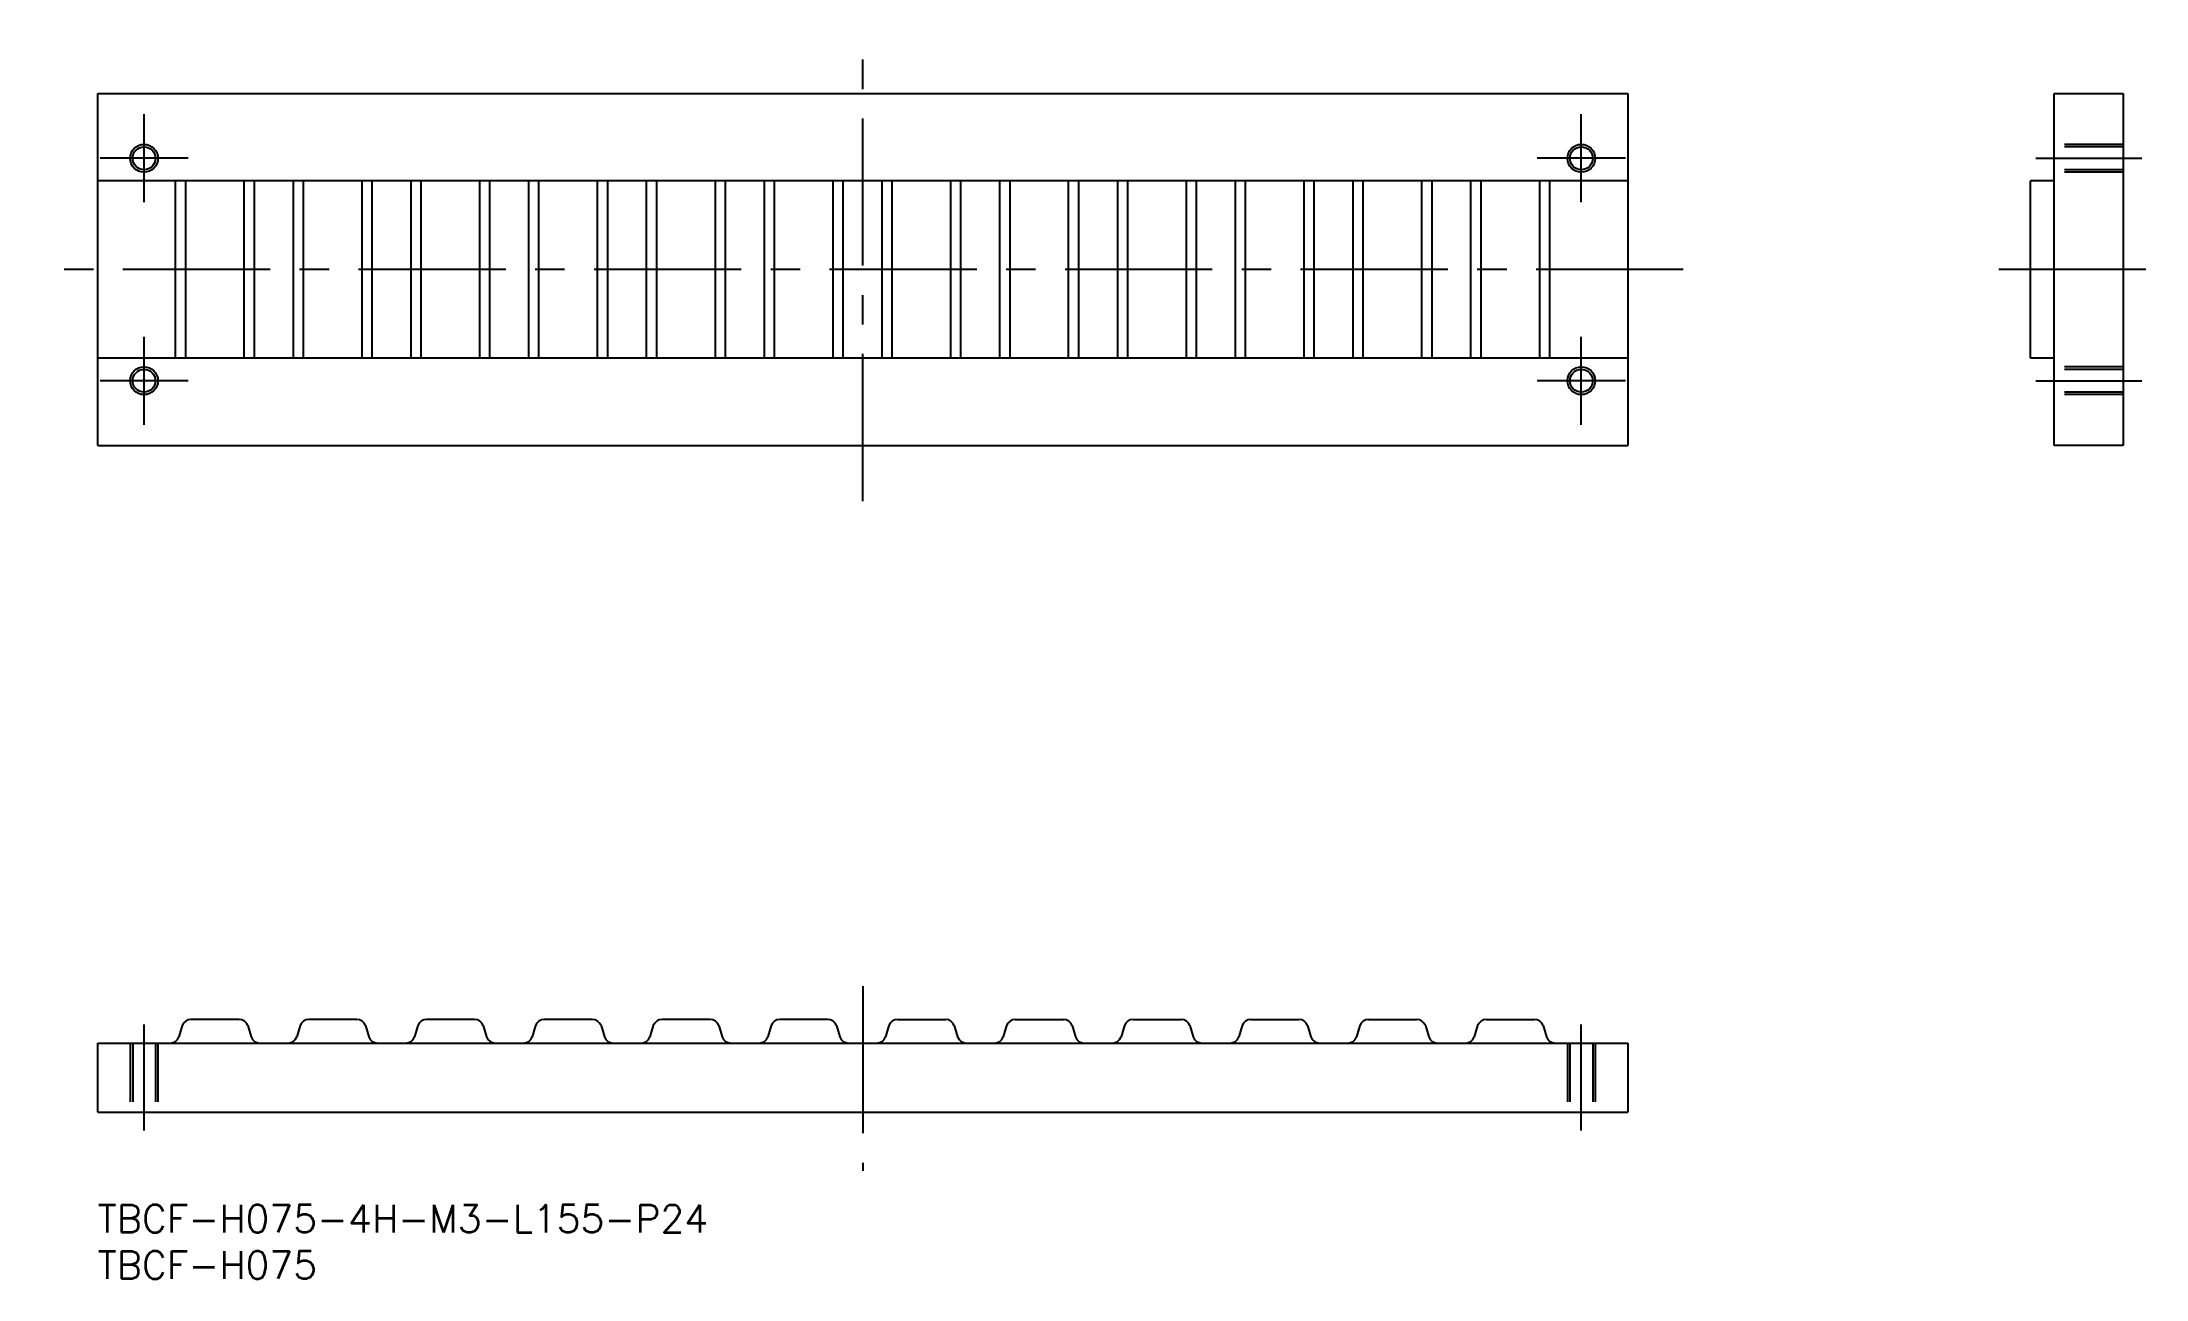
# Model space of a CAD drawing. Extents: x -6 to 221, y -8 to 125.
import ezdxf

# ---------------------------------------------------------------- set-up
doc = ezdxf.new("R2010")
doc.units = 0
doc.header["$LTSCALE"] = 0.5
doc.linetypes.add('CENTER', pattern=[50.8, 31.75, -6.35, 6.35, -6.35])
doc.linetypes.add('DASHED', pattern=[19.05, 12.7, -6.35])
for name, color, linetype in [('MSM_CENTER', 1, 'CENTER'), ('MSM_CONTINUOUS', 7, 'CONTINUOUS'), ('MSM_DASHED', 4, 'DASHED'), ('MSM_NARROW', 5, 'CONTINUOUS'), ('MSM_PART_NUMBER', 7, 'CONTINUOUS')]:
    doc.layers.add(name, color=color, linetype=linetype)
doc.styles.get("Standard").update_dxf_attribs({"font": 'txt.shx', "height": 3, "bigfont": 'bigfont.shx'})

# ---------------------------------------------------------------- blocks, each defined once
blk = doc.blocks.new('*U14')
at = {"layer": 'MSM_PART_NUMBER'}
blk.add_text('TBCF-H075-4H-M3-L155-P24', height=3, dxfattribs=at).set_placement((0, -3))
blk = doc.blocks.new('*U15')
at = {"layer": 'MSM_PART_NUMBER'}
blk.add_text('TBCF-H075', height=3, dxfattribs=at).set_placement((0, -8))

msp = doc.modelspace()

# ---------------------------------------------------------------- linework, layer by layer
at = {"layer": 'MSM_CENTER'}
for p, q in [((82.5, 75.92), (82.5, 125.44)), ((5, 108.15), (5, 117.65)), ((160, 108.15), (160, 117.65)), ((9.75, 112.9), (0.25, 112.9)), ((164.75, 112.9), (155.25, 112.9)), ((209, 112.9), (220.45, 112.9)), ((171, 100.9), (-6, 100.9)), ((220.89, 100.9), (204.72, 100.9)), ((5, 84.15), (5, 93.65)), ((160, 84.15), (160, 93.65)), ((9.75, 88.9), (0.25, 88.9)), ((164.75, 88.9), (155.25, 88.9)), ((209, 88.9), (220.45, 88.9)), ((82.5, 23.59), (82.5, 3.65)), ((5, 8), (5, 19.45)), ((160, 8), (160, 19.45))]:
    msp.add_line(p, q, dxfattribs=at)
at = {"layer": 'MSM_CONTINUOUS'}
for p, q in [((0, 119.9), (165, 119.9)), ((0, 81.9), (0, 119.9)), ((165, 119.9), (165, 81.9)), ((211, 119.9), (218.45, 119.9)), ((211, 81.9), (211, 119.9)), ((218.45, 119.9), (218.45, 81.9)), ((165, 110.45), (0, 110.45)), ((8.4, 91.35), (8.4, 110.45)), ((9.49, 91.35), (9.49, 110.45)), ((15.81, 91.35), (15.81, 110.45)), ((16.9, 91.35), (16.9, 110.45)), ((21.1, 91.35), (21.1, 110.45)), ((22.19, 91.35), (22.19, 110.45)), ((28.51, 91.35), (28.51, 110.45)), ((29.6, 91.35), (29.6, 110.45)), ((33.8, 91.35), (33.8, 110.45)), ((34.89, 91.35), (34.89, 110.45)), ((41.21, 91.35), (41.21, 110.45)), ((42.3, 91.35), (42.3, 110.45)), ((46.5, 91.35), (46.5, 110.45)), ((47.59, 91.35), (47.59, 110.45)), ((53.91, 91.35), (53.91, 110.45)), ((55, 91.35), (55, 110.45)), ((59.2, 91.35), (59.2, 110.45)), ((60.29, 91.35), (60.29, 110.45)), ((66.61, 91.35), (66.61, 110.45)), ((67.7, 91.35), (67.7, 110.45)), ((71.9, 91.35), (71.9, 110.45)), ((72.99, 91.35), (72.99, 110.45)), ((79.31, 91.35), (79.31, 110.45)), ((80.4, 91.35), (80.4, 110.45)), ((84.6, 91.35), (84.6, 110.45)), ((85.69, 91.35), (85.69, 110.45)), ((92.01, 91.35), (92.01, 110.45)), ((93.1, 91.35), (93.1, 110.45)), ((97.3, 91.35), (97.3, 110.45)), ((98.39, 91.35), (98.39, 110.45)), ((104.71, 91.35), (104.71, 110.45)), ((105.8, 91.35), (105.8, 110.45)), ((110, 91.35), (110, 110.45)), ((111.09, 91.35), (111.09, 110.45)), ((117.41, 91.35), (117.41, 110.45)), ((118.5, 91.35), (118.5, 110.45)), ((122.7, 91.35), (122.7, 110.45)), ((123.79, 91.35), (123.79, 110.45)), ((130.11, 91.35), (130.11, 110.45)), ((131.2, 91.35), (131.2, 110.45)), ((135.4, 91.35), (135.4, 110.45)), ((136.49, 91.35), (136.49, 110.45)), ((142.81, 91.35), (142.81, 110.45)), ((143.9, 91.35), (143.9, 110.45)), ((148.1, 91.35), (148.1, 110.45)), ((149.19, 91.35), (149.19, 110.45)), ((155.51, 91.35), (155.51, 110.45)), ((156.6, 91.35), (156.6, 110.45)), ((208.45, 91.35), (208.45, 110.45)), ((211, 110.45), (208.45, 110.45)), ((165, 91.35), (0, 91.35)), ((211, 91.35), (208.45, 91.35)), ((0, 81.9), (165, 81.9)), ((218.45, 81.9), (211, 81.9)), ((9.12, 19.34), (8.76, 18.11)), ((15.24, 20), (10.06, 20)), ((16.18, 19.34), (16.54, 18.11)), ((21.82, 19.34), (21.46, 18.11)), ((27.94, 20), (22.76, 20)), ((28.88, 19.34), (29.24, 18.11)), ((34.52, 19.34), (34.16, 18.11)), ((40.64, 20), (35.46, 20)), ((41.58, 19.34), (41.94, 18.11)), ((47.22, 19.34), (46.86, 18.11)), ((53.34, 20), (48.16, 20)), ((54.28, 19.34), (54.64, 18.11)), ((59.92, 19.34), (59.56, 18.11)), ((66.04, 20), (60.86, 20)), ((66.98, 19.34), (67.34, 18.11)), ((72.62, 19.34), (72.26, 18.11)), ((78.74, 20), (73.56, 20)), ((79.68, 19.34), (80.04, 18.11)), ((85.32, 19.34), (84.96, 18.11)), ((86.26, 20), (91.44, 20)), ((92.38, 19.34), (92.74, 18.11)), ((98.02, 19.34), (97.66, 18.11)), ((98.96, 20), (104.14, 20)), ((105.08, 19.34), (105.44, 18.11)), ((110.72, 19.34), (110.36, 18.11)), ((111.66, 20), (116.84, 20)), ((117.78, 19.34), (118.14, 18.11)), ((123.42, 19.34), (123.06, 18.11)), ((124.36, 20), (129.54, 20)), ((130.48, 19.34), (130.84, 18.11)), ((136.12, 19.34), (135.76, 18.11)), ((137.06, 20), (142.24, 20)), ((143.18, 19.34), (143.54, 18.11)), ((148.82, 19.34), (148.46, 18.11)), ((149.76, 20), (154.94, 20)), ((155.88, 19.34), (156.24, 18.11)), ((0, 10), (0, 17.45)), ((0, 17.45), (165, 17.45)), ((165, 17.45), (165, 10)), ((0, 10), (165, 10))]:
    msp.add_line(p, q, dxfattribs=at)
for centre in [(5, 112.9), (160, 112.9), (5, 88.9), (160, 88.9)]:
    msp.add_circle(centre, 1.23, dxfattribs=at)
for centre, start, end in [((10.06, 19), 90, 160), ((15.24, 19), 20, 90), ((22.76, 19), 90, 160), ((27.94, 19), 20, 90), ((35.46, 19), 90, 160), ((40.64, 19), 20, 90), ((48.16, 19), 90, 160), ((53.34, 19), 20, 90), ((60.86, 19), 90, 160), ((66.04, 19), 20, 90), ((73.56, 19), 90, 160), ((78.74, 19), 20, 90), ((86.26, 19), 90, 160), ((91.44, 19), 20, 90), ((98.96, 19), 90, 160), ((104.14, 19), 20, 90), ((111.66, 19), 90, 160), ((116.84, 19), 20, 90), ((124.36, 19), 90, 160), ((129.54, 19), 20, 90), ((137.06, 19), 90, 160), ((142.24, 19), 20, 90), ((149.76, 19), 90, 160), ((154.94, 19), 20, 90), ((7.82, 18.45), 270, 340), ((17.48, 18.45), 200, 270), ((20.52, 18.45), 270, 340), ((30.18, 18.45), 200, 270), ((33.22, 18.45), 270, 340), ((42.88, 18.45), 200, 270), ((45.92, 18.45), 270, 340), ((55.58, 18.45), 200, 270), ((58.62, 18.45), 270, 340), ((68.28, 18.45), 200, 270), ((71.32, 18.45), 270, 340), ((80.98, 18.45), 200, 270), ((84.02, 18.45), 270, 340), ((93.68, 18.45), 200, 270), ((96.72, 18.45), 270, 340), ((106.38, 18.45), 200, 270), ((109.42, 18.45), 270, 340), ((119.08, 18.45), 200, 270), ((122.12, 18.45), 270, 340), ((131.78, 18.45), 200, 270), ((134.82, 18.45), 270, 340), ((144.48, 18.45), 200, 270), ((147.52, 18.45), 270, 340), ((157.18, 18.45), 200, 270)]:
    msp.add_arc(centre, 1, start, end, dxfattribs=at)
at = {"layer": 'MSM_DASHED'}
for p, q in [((218.45, 114.4), (211, 114.4)), ((218.45, 114.13), (211, 114.13)), ((218.45, 111.67), (211, 111.67)), ((218.45, 111.4), (211, 111.4)), ((218.45, 90.4), (211, 90.4)), ((218.45, 90.13), (211, 90.13)), ((218.45, 87.67), (211, 87.67)), ((218.45, 87.4), (211, 87.4)), ((3.5, 17.45), (3.5, 10)), ((3.77, 17.45), (3.77, 10)), ((6.23, 17.45), (6.23, 10)), ((6.5, 17.45), (6.5, 10)), ((158.5, 17.45), (158.5, 10)), ((158.77, 17.45), (158.77, 10)), ((161.23, 17.45), (161.23, 10)), ((161.5, 17.45), (161.5, 10))]:
    msp.add_line(p, q, dxfattribs=at)
at = {"layer": 'MSM_NARROW'}
for centre in [(5, 112.9), (160, 112.9), (5, 88.9), (160, 88.9)]:
    msp.add_circle(centre, 1.5, dxfattribs=at)

# ---------------------------------------------------------------- block references
at = {"layer": 'MSM_CONTINUOUS'}
for name in ['*U14', '*U15']:
    msp.add_blockref(name, (0, 0), dxfattribs=at)

doc.saveas('drawing.dxf')
